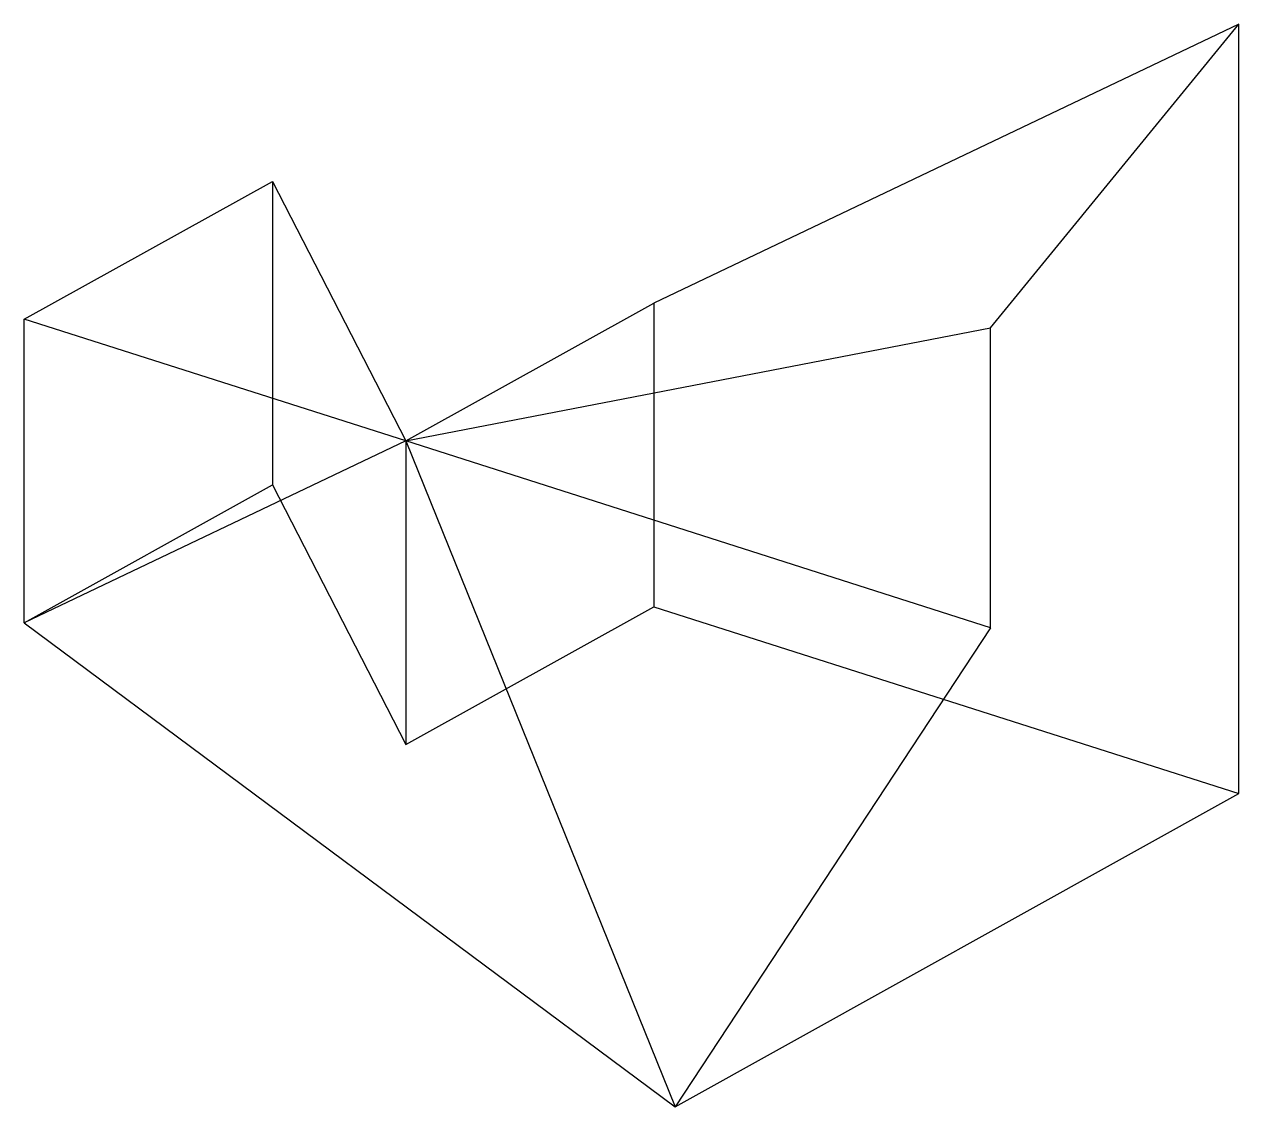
# Model space of a CAD drawing. Extents: x 70 to 218, y 85 to 217.
import ezdxf

# ---------------------------------------------------------------- set-up
doc = ezdxf.new("R2010")
doc.units = 0
doc.layers.get('0').update_dxf_attribs({"linetype": 'CONTINUOUS'})

msp = doc.modelspace()

# ---------------------------------------------------------------- linework, layer by layer
at = {"color": 7}
for p, q in [((218.408819, 217.16422), (147.104597, 183.186752)), ((188.167588, 180.185262), (218.408819, 217.16422)), ((218.408819, 123.43211), (218.408819, 217.16422)), ((70.374068, 181.238197), (100.615299, 198.026981)), ((100.615299, 198.026981), (100.615299, 161.033945)), ((100.615299, 198.026981), (116.863366, 166.397967)), ((116.863366, 166.397967), (147.104597, 183.186752)), ((147.104597, 183.186752), (147.104597, 146.193715)), ((70.374068, 144.24516), (70.374068, 181.238197)), ((116.863366, 166.397967), (70.374068, 181.238197)), ((116.863366, 166.397967), (188.167588, 180.185262)), ((188.167588, 143.636362), (188.167588, 180.185262)), ((116.863366, 166.397967), (70.374068, 144.24516)), ((116.863366, 166.397967), (149.695933, 85.285321)), ((116.863366, 166.397967), (116.863366, 129.40493)), ((188.167588, 143.636362), (116.863366, 166.397967)), ((70.374068, 144.24516), (100.615299, 161.033945)), ((100.615299, 161.033945), (116.863366, 129.40493)), ((116.863366, 129.40493), (147.104597, 146.193715)), ((147.104597, 146.193715), (218.408819, 123.43211)), ((70.374068, 144.24516), (149.695933, 85.285321)), ((188.167588, 143.636362), (149.695933, 85.285321)), ((149.695933, 85.285321), (218.408819, 123.43211))]:
    msp.add_line(p, q, dxfattribs=at)

doc.saveas('drawing.dxf')
